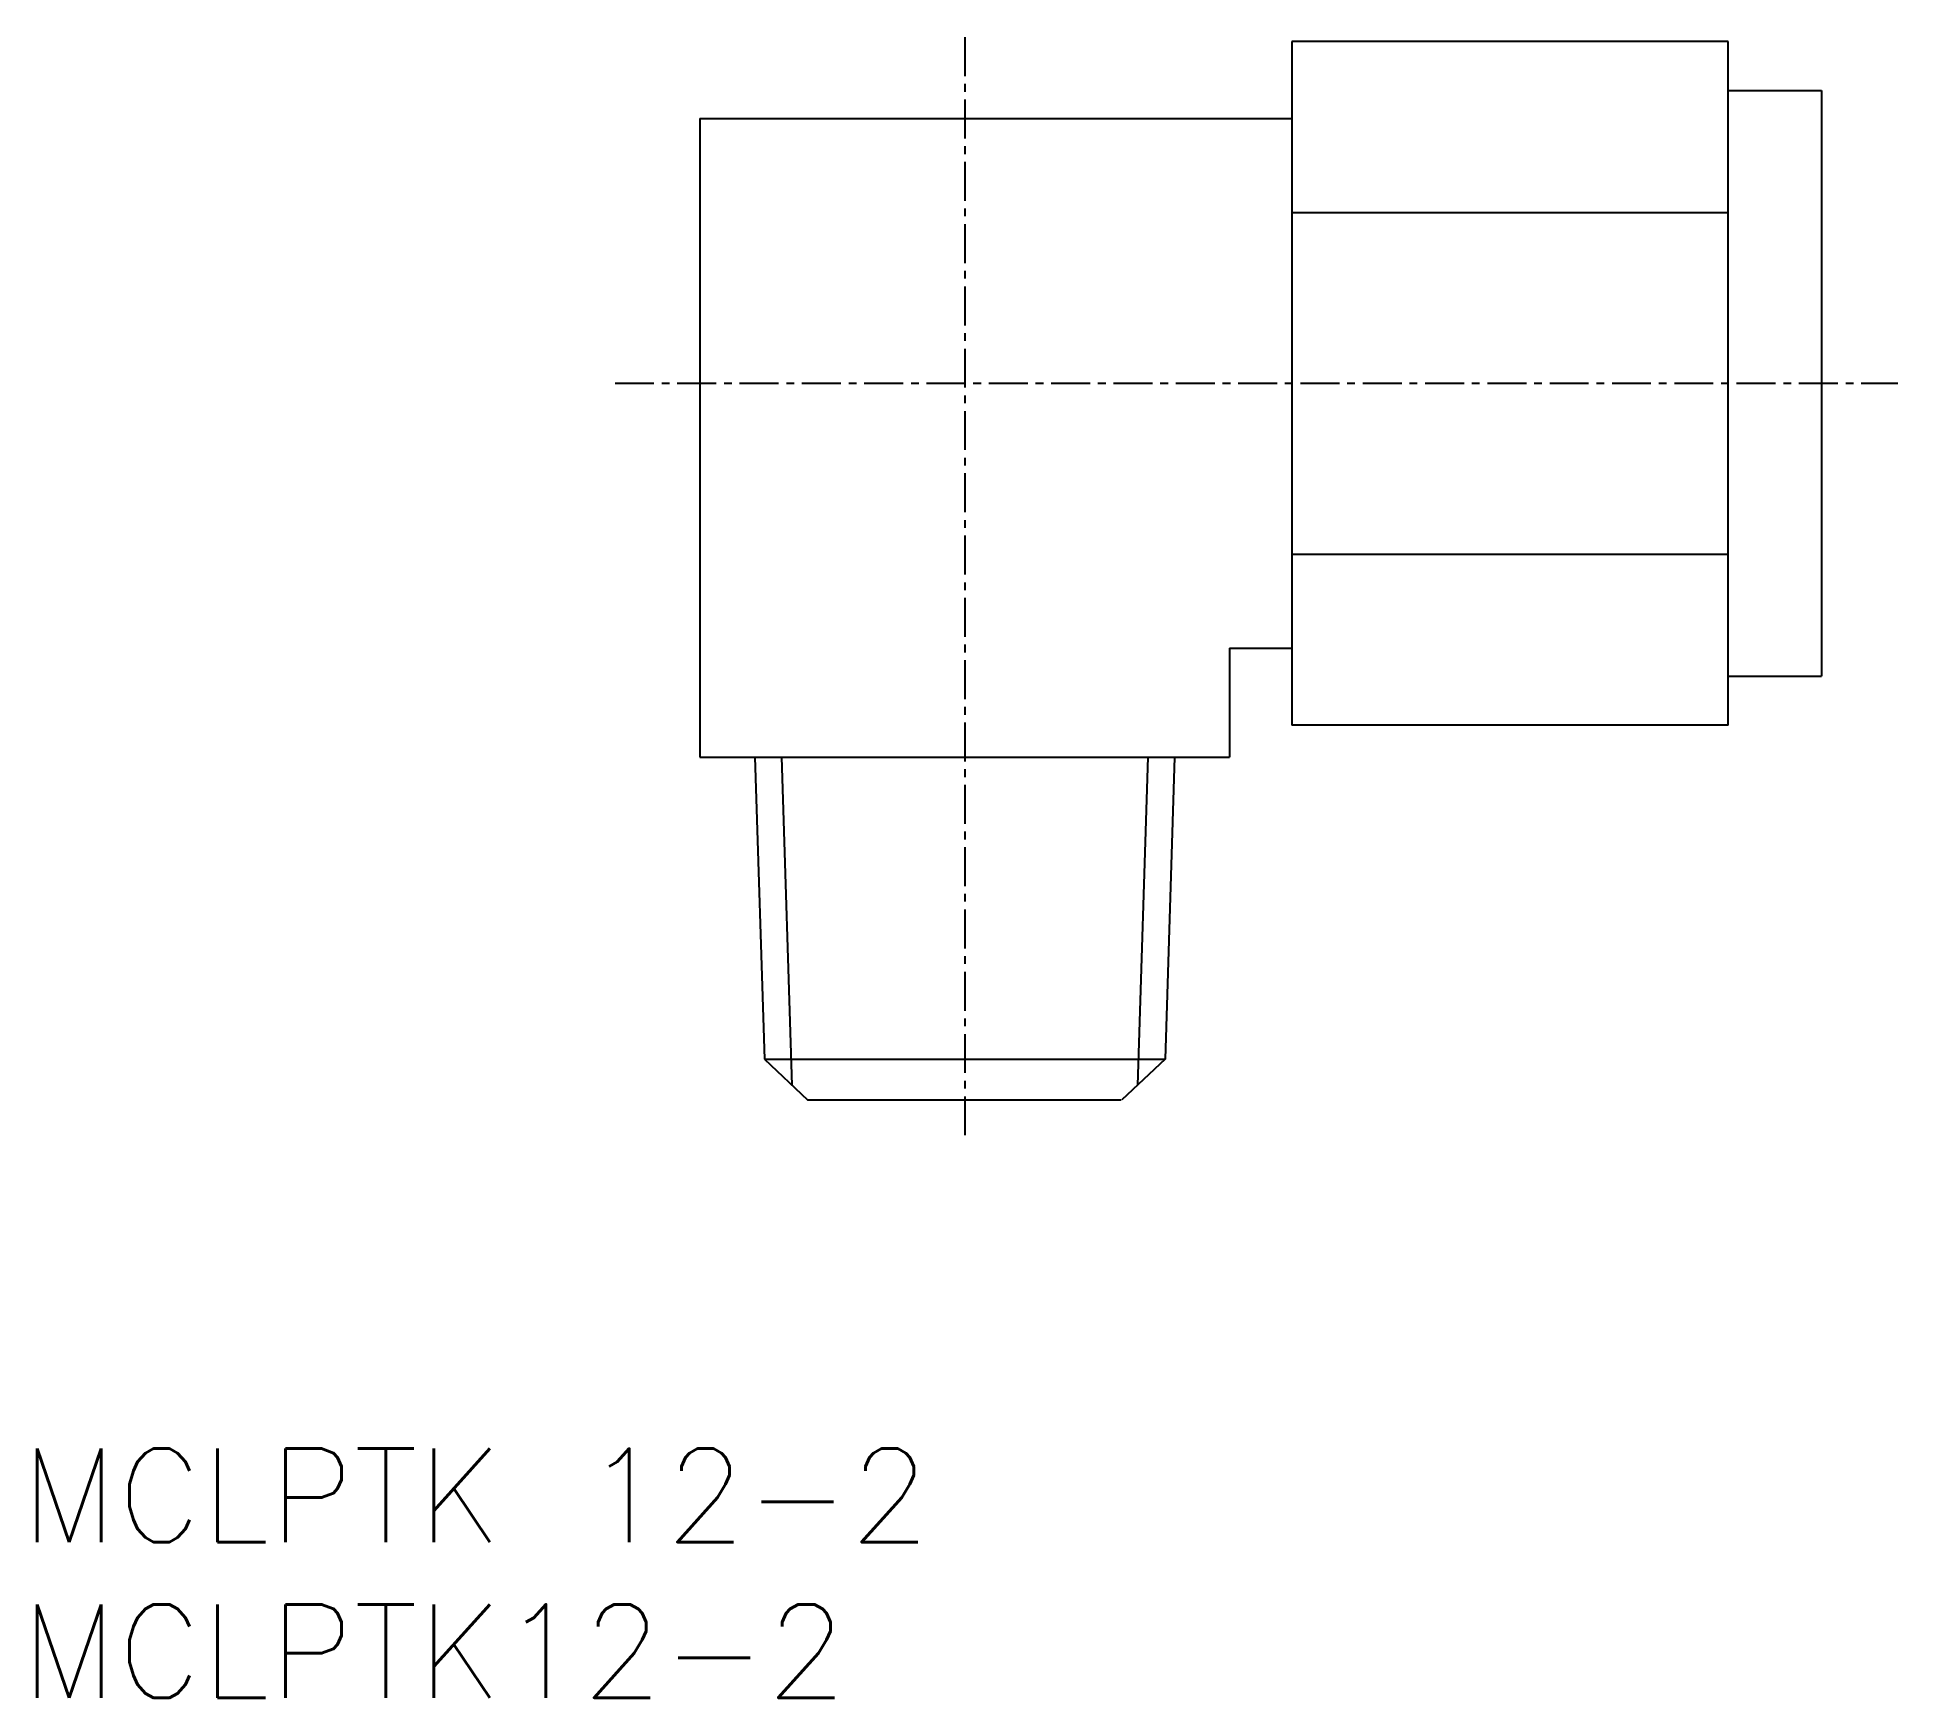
# Model space of a CAD drawing. Extents: x 0.5 to 60.2, y 0 to 53.3.
import ezdxf

# ---------------------------------------------------------------- set-up
doc = ezdxf.new("R2010")
doc.units = 0
doc.linetypes.add('CENTER', pattern=[2, 1.25, -0.25, 0.25, -0.25])
doc.layers.get('0').update_dxf_attribs({"linetype": 'CONTINUOUS'})
doc.layers.add('CENTER', color=1, linetype='CENTER')
doc.styles.get("Standard").update_dxf_attribs({"font": 'txt.shx'})

# ---------------------------------------------------------------- blocks, each defined once
blk = doc.blocks.new('*U3')
at = {"color": 7, "linetype": 'CONTINUOUS'}
blk.add_text('MCLPTK12-2', height=3, dxfattribs=at).set_placement((0, 0))
blk = doc.blocks.new('*U4')
at = {"color": 7, "linetype": 'CONTINUOUS'}
blk.add_text('MCLPTK 12-2', height=3, dxfattribs=at).set_placement((0, 5))

msp = doc.modelspace()

# ---------------------------------------------------------------- linework, layer by layer
at = {"color": 7, "linetype": 'CONTINUOUS'}
for p, q in [((54.783, 53.167), (40.783, 53.167)), ((40.783, 53.167), (40.783, 31.228)), ((54.783, 31.228), (54.783, 53.167)), ((54.783, 51.597), (57.783, 51.597)), ((57.783, 51.597), (57.783, 32.797)), ((21.783, 50.697), (40.783, 50.697)), ((21.783, 50.697), (21.783, 30.197)), ((40.783, 47.682), (54.783, 47.682)), ((40.783, 36.712), (54.783, 36.712)), ((38.783, 33.697), (40.783, 33.697)), ((38.783, 33.697), (38.783, 30.197)), ((54.783, 32.797), (57.783, 32.797)), ((54.783, 31.228), (40.783, 31.228)), ((21.783, 30.197), (38.783, 30.197)), ((23.549, 30.197), (23.852, 20.497)), ((37.018, 30.197), (36.715, 20.497)), ((23.852, 20.497), (25.235, 19.197)), ((23.852, 20.497), (36.715, 20.497)), ((36.715, 20.497), (35.331, 19.197)), ((25.235, 19.197), (35.304, 19.197))]:
    msp.add_line(p, q, dxfattribs=at)
at = {"color": 3, "linetype": 'CONTINUOUS'}
for p, q in [((24.405, 30.197), (24.734, 19.668)), ((36.162, 30.197), (35.833, 19.668))]:
    msp.add_line(p, q, dxfattribs=at)
at = {"layer": 'CENTER', "color": 1, "linetype": 'CENTER'}
for p, q in [((30.283, 53.308), (30.283, 18.041)), ((19.059, 42.197), (60.23, 42.197))]:
    msp.add_line(p, q, dxfattribs=at)

# ---------------------------------------------------------------- block references
at = {"color": 7, "linetype": 'CONTINUOUS'}
for name in ['*U4', '*U3']:
    msp.add_blockref(name, (0, 0), dxfattribs=at)

doc.saveas('drawing.dxf')
